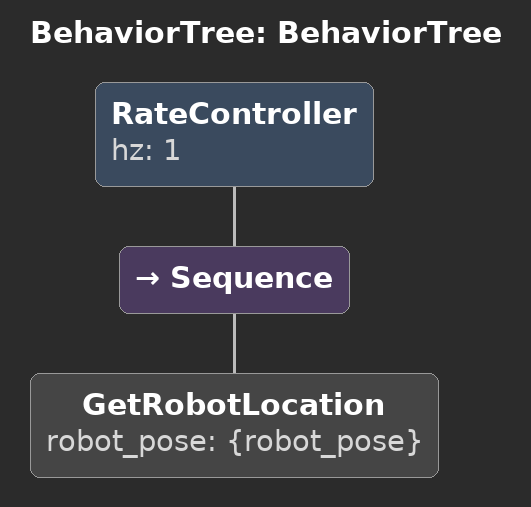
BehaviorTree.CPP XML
<?xml version="1.0" encoding="UTF-8"?>
<root BTCPP_format="4"
      main_tree_to_execute="BehaviorTree">
  <BehaviorTree ID="BehaviorTree">
    <RateController hz="1">
      <Sequence>
        <GetRobotLocation robot_pose="{robot_pose}"/>
      </Sequence>
    </RateController>
  </BehaviorTree>

</root>
